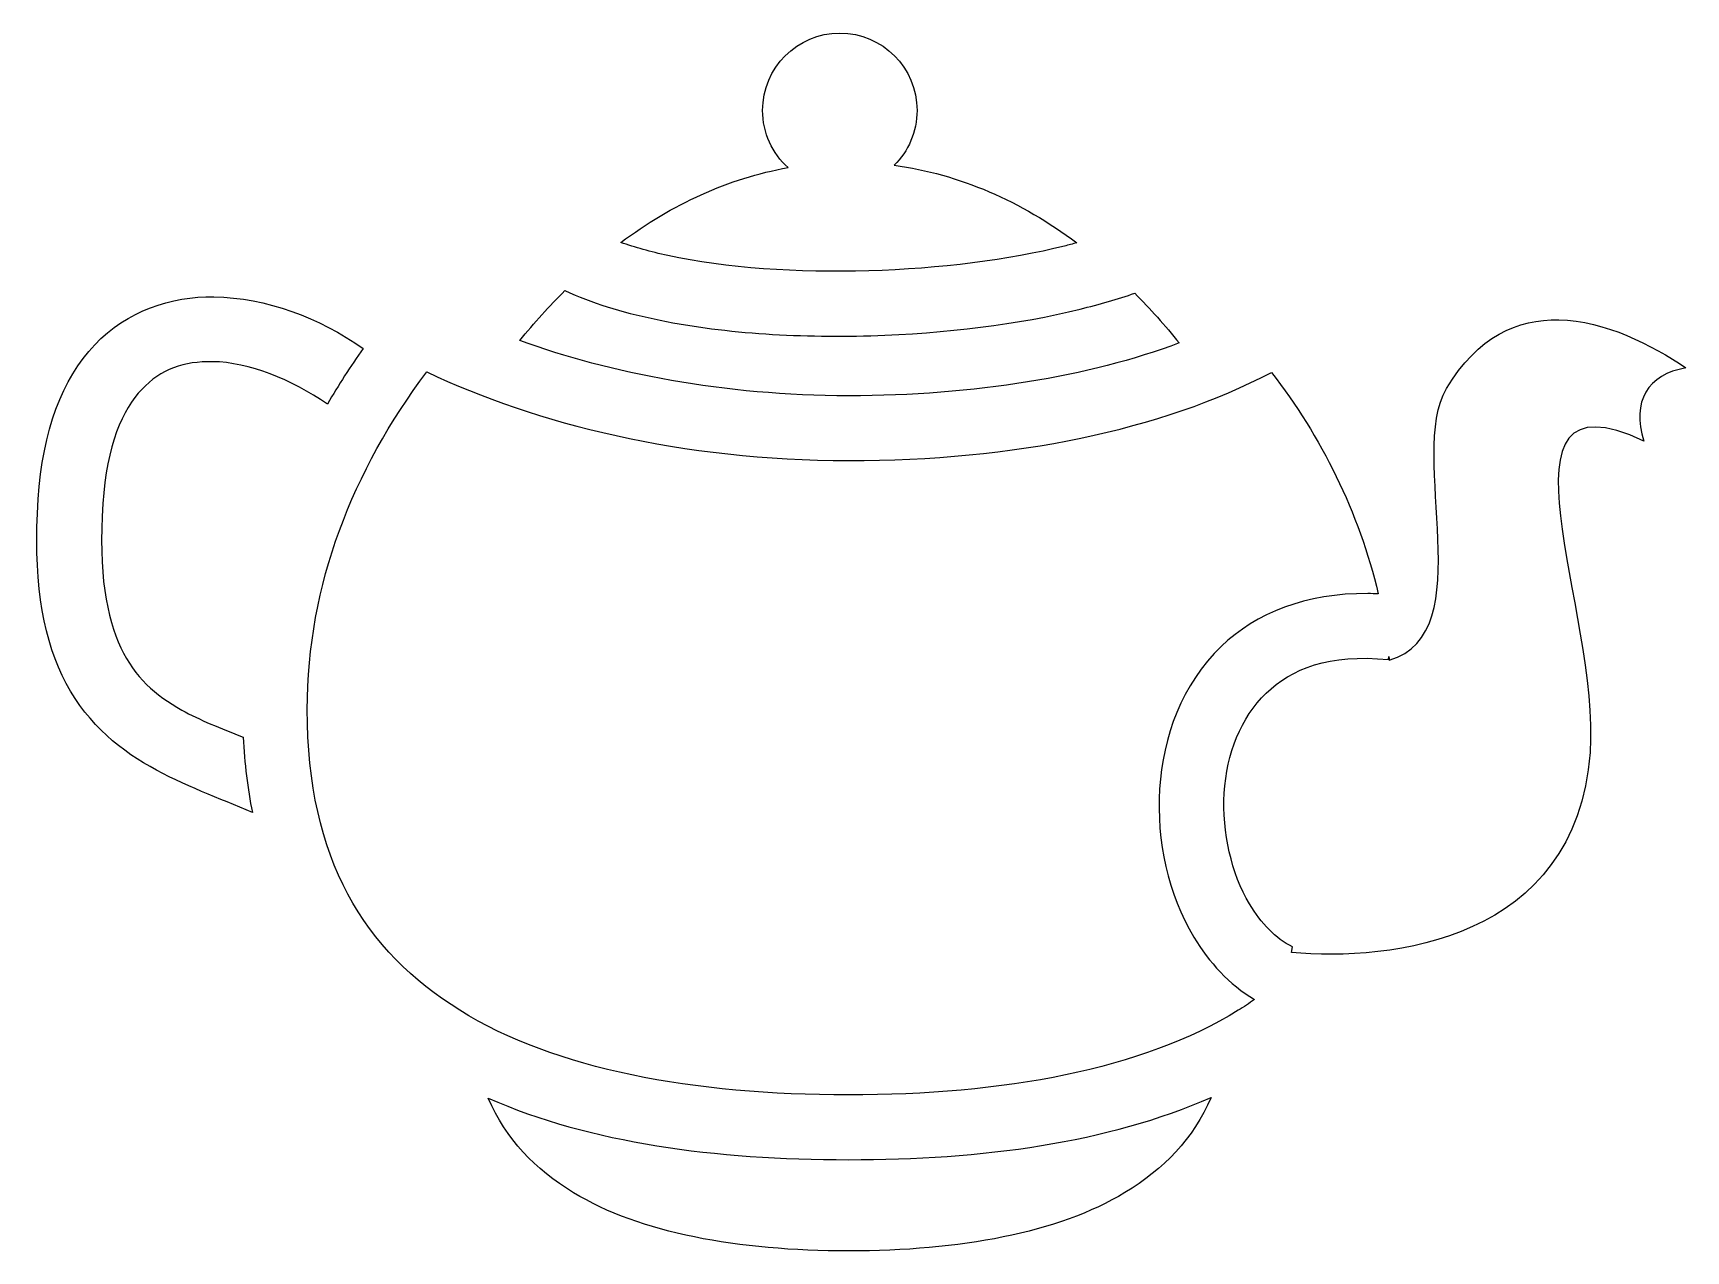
# Model space of a CAD drawing. Header units: centimetres. Extents: x -9.9 to 10.2, y -7.6 to 7.2.
import ezdxf

# ---------------------------------------------------------------- set-up
doc = ezdxf.new("R2010")
doc.units = ezdxf.units.CM
doc.header["$MEASUREMENT"] = 0
doc.layers.add('Layer 1', color=7, linetype='Continuous')

msp = doc.modelspace()

# ---------------------------------------------------------------- linework, layer by layer
at = {"layer": 'Layer 1'}
for points, knots in [([(-0.13384, 7.20389), (-0.6523, 7.20389), (-1.07263, 6.78335), (-1.07263, 6.26464), (-1.07263, 6.26464), (-1.07263, 5.98865), (-0.95355, 5.74049), (-0.76404, 5.56866), (-0.76404, 5.56866), (-1.49047, 5.43992), (-2.17342, 5.12328), (-2.7973, 4.65935), (-2.7973, 4.65935), (-2.62471, 4.5988), (-2.43381, 4.54465), (-2.22698, 4.50008), (-2.22698, 4.50008), (-1.51696, 4.34714), (-0.64357, 4.2889), (0.2175, 4.31425), (0.2175, 4.31425), (1.07857, 4.33955), (1.93015, 4.44847), (2.59603, 4.6147), (2.59603, 4.6147), (2.64764, 4.62756), (2.69765, 4.64127), (2.74691, 4.65535), (2.74691, 4.65535), (2.06986, 5.16027), (1.32281, 5.49112), (0.52622, 5.59683), (0.52622, 5.59683), (0.69827, 5.76702), (0.80508, 6.00324), (0.80508, 6.26452), (0.80508, 6.26452), (0.80508, 6.78319), (0.38475, 7.20377), (-0.13375, 7.20377), (-0.13375, 7.20377), (-0.13375, 7.20377), (-0.13384, 7.20389), (-0.13384, 7.20389)], [0, 0, 0, 0, 0.08333333, 0.08333333, 0.08333333, 0.08333333, 0.16666667, 0.16666667, 0.16666667, 0.16666667, 0.25, 0.25, 0.25, 0.25, 0.33333333, 0.33333333, 0.33333333, 0.33333333, 0.41666667, 0.41666667, 0.41666667, 0.41666667, 0.5, 0.5, 0.5, 0.5, 0.58333333, 0.58333333, 0.58333333, 0.58333333, 0.66666667, 0.66666667, 0.66666667, 0.66666667, 0.75, 0.75, 0.75, 0.75, 0.83333333, 0.83333333, 0.83333333, 0.83333333, 1, 1, 1, 1]), ([(-3.47662, 4.07397), (-3.66751, 3.88548), (-3.85116, 3.68231), (-4.02721, 3.46625), (-4.02721, 3.46625), (-2.92013, 3.06764), (-1.54622, 2.79633), (-0.02766, 2.79633), (-0.02766, 2.79633), (1.50978, 2.79633), (2.895, 3.02817), (3.99348, 3.43728), (3.99348, 3.43728), (3.82017, 3.65191), (3.63969, 3.85432), (3.45183, 4.04222), (3.45183, 4.04222), (3.24791, 3.97041), (3.02522, 3.90855), (2.78701, 3.84909), (2.78701, 3.84909), (2.04772, 3.66461), (1.15237, 3.55307), (0.24112, 3.52629), (0.24112, 3.52629), (-0.67021, 3.49951), (-1.59508, 3.55741), (-2.39311, 3.72924), (-2.39311, 3.72924), (-2.78793, 3.81421), (-3.15593, 3.92292), (-3.4767, 4.07396), (-3.4767, 4.07396), (-3.4767, 4.07396), (-3.47662, 4.07397), (-3.47662, 4.07397)], [0, 0, 0, 0, 0.1, 0.1, 0.1, 0.1, 0.2, 0.2, 0.2, 0.2, 0.3, 0.3, 0.3, 0.3, 0.4, 0.4, 0.4, 0.4, 0.5, 0.5, 0.5, 0.5, 0.6, 0.6, 0.6, 0.6, 0.7, 0.7, 0.7, 0.7, 0.8, 0.8, 0.8, 0.8, 1, 1, 1, 1]), ([(-7.74706, 3.99807), (-8.26703, 4.00596), (-8.80138, 3.8318), (-9.19523, 3.41561), (-9.19523, 3.41561), (-9.58908, 2.99941), (-9.82767, 2.37587), (-9.88307, 1.53787), (-9.88307, 1.53787), (-9.94506, 0.6084), (-9.83997, -0.07767), (-9.58916, -0.60485), (-9.58916, -0.60485), (-9.33843, -1.13203), (-8.9399, -1.47499), (-8.52189, -1.71049), (-8.52189, -1.71049), (-8.10801, -1.94351), (-7.68089, -2.09675), (-7.27781, -2.2674), (-7.27781, -2.2674), (-7.33642, -1.97855), (-7.37387, -1.67355), (-7.38939, -1.35286), (-7.38939, -1.35286), (-7.66416, -1.24512), (-7.92092, -1.14489), (-8.13576, -1.02395), (-8.13576, -1.02395), (-8.46454, -0.83875), (-8.70482, -0.62951), (-8.87762, -0.26619), (-8.87762, -0.26619), (-9.05051, 0.09709), (-9.15277, 0.64076), (-9.09647, 1.48505), (-9.09647, 1.48505), (-9.04912, 2.20085), (-8.85502, 2.62915), (-8.62335, 2.87398), (-8.62335, 2.87398), (-8.39168, 3.11881), (-8.10877, 3.21537), (-7.75891, 3.21006), (-7.75891, 3.21006), (-7.32226, 3.20331), (-6.80296, 2.99559), (-6.36598, 2.69435), (-6.36598, 2.69435), (-6.23155, 2.92615), (-6.08598, 3.15187), (-5.93047, 3.37136), (-5.93047, 3.37136), (-6.46769, 3.74569), (-7.10683, 3.98828), (-7.74707, 3.9981), (-7.74707, 3.9981), (-7.74707, 3.9981), (-7.74706, 3.99807), (-7.74706, 3.99807)], [0, 0, 0, 0, 0.0625, 0.0625, 0.0625, 0.0625, 0.125, 0.125, 0.125, 0.125, 0.1875, 0.1875, 0.1875, 0.1875, 0.25, 0.25, 0.25, 0.25, 0.3125, 0.3125, 0.3125, 0.3125, 0.375, 0.375, 0.375, 0.375, 0.4375, 0.4375, 0.4375, 0.4375, 0.5, 0.5, 0.5, 0.5, 0.5625, 0.5625, 0.5625, 0.5625, 0.625, 0.625, 0.625, 0.625, 0.6875, 0.6875, 0.6875, 0.6875, 0.75, 0.75, 0.75, 0.75, 0.8125, 0.8125, 0.8125, 0.8125, 0.875, 0.875, 0.875, 0.875, 1, 1, 1, 1]), ([(8.60914, 3.71917), (8.11291, 3.72878), (7.62127, 3.5182), (7.24345, 2.88353), (7.24345, 2.88353), (7.24345, 2.88353), (7.24353, 2.88353), (7.24353, 2.88353), (7.24353, 2.88353), (6.76522, 2.07994), (7.67672, -0.09964), (6.54713, -0.4154), (6.54713, -0.4154), (6.54565, -0.40081), (6.54447, -0.38614), (6.54291, -0.37155), (6.54291, -0.37155), (6.54291, -0.37155), (6.53895, -0.41068), (6.53895, -0.41068), (6.53895, -0.41068), (5.81185, -0.33646), (5.35892, -0.52234), (5.05051, -0.81828), (5.05051, -0.81828), (4.74205, -1.1143), (4.57106, -1.55466), (4.54133, -2.03208), (4.54133, -2.03208), (4.51156, -2.50951), (4.62929, -3.0124), (4.84814, -3.37994), (4.84814, -3.37994), (4.9913, -3.62038), (5.16566, -3.79804), (5.37047, -3.90261), (5.37047, -3.90261), (5.37047, -3.90261), (5.35689, -3.97042), (5.35689, -3.97042), (5.35689, -3.97042), (6.5653, -4.07871), (8.81487, -3.8335), (8.98882, -1.53998), (8.98882, -1.53998), (9.11828, 0.16601), (7.68288, 3.16251), (9.64516, 2.24519), (9.64516, 2.24519), (9.49336, 2.72472), (9.68809, 3.05659), (10.15522, 3.1346), (10.15522, 3.1346), (9.73987, 3.41451), (9.17157, 3.70825), (8.60917, 3.71917), (8.60917, 3.71917), (8.60917, 3.71917), (8.60914, 3.71917), (8.60914, 3.71917)], [0, 0, 0, 0, 0.0625, 0.0625, 0.0625, 0.0625, 0.125, 0.125, 0.125, 0.125, 0.1875, 0.1875, 0.1875, 0.1875, 0.25, 0.25, 0.25, 0.25, 0.3125, 0.3125, 0.3125, 0.3125, 0.375, 0.375, 0.375, 0.375, 0.4375, 0.4375, 0.4375, 0.4375, 0.5, 0.5, 0.5, 0.5, 0.5625, 0.5625, 0.5625, 0.5625, 0.625, 0.625, 0.625, 0.625, 0.6875, 0.6875, 0.6875, 0.6875, 0.75, 0.75, 0.75, 0.75, 0.8125, 0.8125, 0.8125, 0.8125, 0.875, 0.875, 0.875, 0.875, 1, 1, 1, 1]), ([(-5.15761, 3.08615), (-6.05478, 1.88597), (-6.60979, 0.51251), (-6.60979, -1.01734), (-6.60979, -1.01734), (-6.60979, -2.84604), (-5.91579, -3.94936), (-4.7544, -4.6728), (-4.7544, -4.6728), (-3.59301, -5.39619), (-1.9165, -5.70064), (-0.02893, -5.70064), (-0.02893, -5.70064), (1.85851, -5.70064), (3.54093, -5.39669), (4.7097, -4.6728), (4.7097, -4.6728), (4.77759, -4.63072), (4.84367, -4.5872), (4.90831, -4.54259), (4.90831, -4.54259), (4.60318, -4.35819), (4.35321, -4.08928), (4.17096, -3.78314), (4.17096, -3.78314), (3.85862, -3.25857), (3.71529, -2.61677), (3.75476, -1.98299), (3.75476, -1.98299), (3.79431, -1.34929), (4.02303, -0.71205), (4.50484, -0.24968), (4.50484, -0.24968), (4.92644, 0.15484), (5.53644, 0.39912), (6.28825, 0.39199), (6.28825, 0.39199), (6.32949, 0.39157), (6.37153, 0.38971), (6.41362, 0.38777), (6.41362, 0.38777), (6.18119, 1.38158), (5.71713, 2.30536), (5.11421, 3.07952), (5.11421, 3.07952), (3.77424, 2.37881), (1.98788, 2.00824), (-0.02758, 2.00824), (-0.02758, 2.00824), (-2.05362, 2.00824), (-3.83113, 2.45775), (-5.15757, 3.08618), (-5.15757, 3.08618), (-5.15757, 3.08618), (-5.15761, 3.08615), (-5.15761, 3.08615)], [0, 0, 0, 0, 0.06666667, 0.06666667, 0.06666667, 0.06666667, 0.13333333, 0.13333333, 0.13333333, 0.13333333, 0.2, 0.2, 0.2, 0.2, 0.26666667, 0.26666667, 0.26666667, 0.26666667, 0.33333333, 0.33333333, 0.33333333, 0.33333333, 0.4, 0.4, 0.4, 0.4, 0.46666667, 0.46666667, 0.46666667, 0.46666667, 0.53333333, 0.53333333, 0.53333333, 0.53333333, 0.6, 0.6, 0.6, 0.6, 0.66666667, 0.66666667, 0.66666667, 0.66666667, 0.73333333, 0.73333333, 0.73333333, 0.73333333, 0.8, 0.8, 0.8, 0.8, 0.86666667, 0.86666667, 0.86666667, 0.86666667, 1, 1, 1, 1]), ([(4.38049, -5.7316), (3.12747, -6.28316), (1.60204, -6.48864), (-0.02889, -6.48864), (-0.02889, -6.48864), (-1.65109, -6.48864), (-3.16543, -6.28573), (-4.40972, -5.74066), (-4.40972, -5.74066), (-4.19433, -6.2398), (-3.84033, -6.60413), (-3.3723, -6.88915), (-3.3723, -6.88915), (-2.56373, -7.38155), (-1.37388, -7.59715), (-0.0256, -7.59715), (-0.0256, -7.59715), (1.32268, -7.59715), (2.51818, -7.38155), (3.33215, -6.88864), (3.33215, -6.88864), (3.80595, -6.60177), (4.16391, -6.23495), (4.38057, -5.73164), (4.38057, -5.73164), (4.38057, -5.73164), (4.38049, -5.7316), (4.38049, -5.7316)], [0, 0, 0, 0, 0.125, 0.125, 0.125, 0.125, 0.25, 0.25, 0.25, 0.25, 0.375, 0.375, 0.375, 0.375, 0.5, 0.5, 0.5, 0.5, 0.625, 0.625, 0.625, 0.625, 0.75, 0.75, 0.75, 0.75, 1, 1, 1, 1])]:
    msp.add_open_spline(points, degree=3, knots=knots, dxfattribs=at)

doc.saveas('drawing.dxf')
